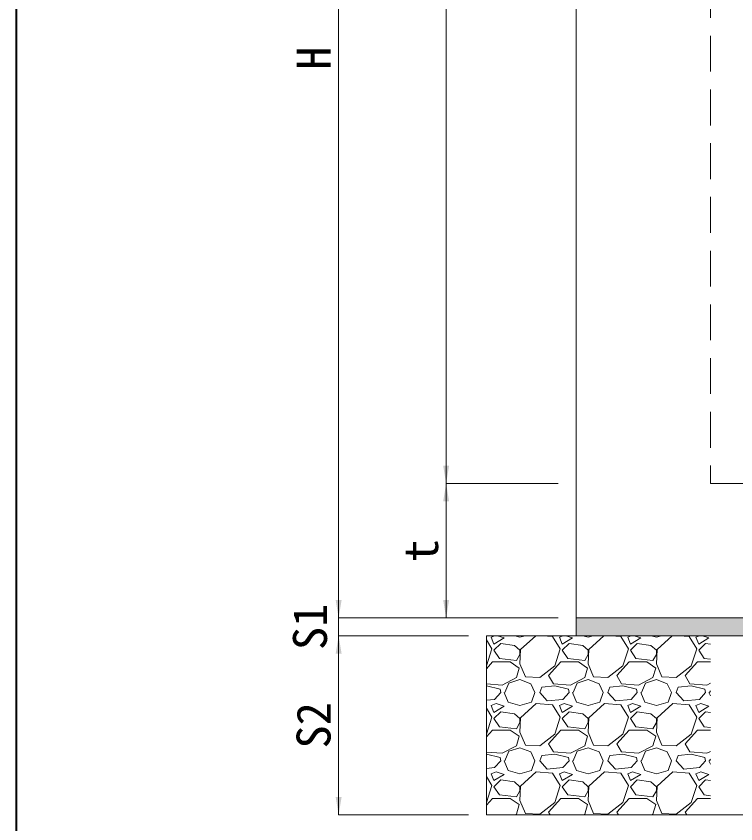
# Model space of a CAD drawing. Units: millimetres at full size; details may follow other scales. Extents: x 77366 to 106166, y -28085 to 6898.
# Drawn here: x 77766 to 78569, y -11069 to -10167 of the extents above; entities that cross this region are included whole.
import ezdxf
from ezdxf.enums import TextEntityAlignment as Align

# ---------------------------------------------------------------- set-up
doc = ezdxf.new("R2010")
doc.units = ezdxf.units.MM
doc.header["$LTSCALE"] = 50
doc.linetypes.add('USER2', pattern=[1.2, 0.8, -0.4])
doc.layers.add('モルタル', color=7, linetype='Continuous')
for name, color, linetype, lineweight in [('図枠', 7, 'Continuous', 5), ('基礎', 7, 'Continuous', 5), ('寸法線', 7, 'Continuous', 13), ('本体', 2, 'Continuous', 20)]:
    doc.layers.add(name, color=color, linetype=linetype, lineweight=lineweight)
doc.styles.add('ＭＳ ゴシック', font='')
doc.styles.get('ＭＳ ゴシック').set_extended_font_data('MS Gothic')

# ---------------------------------------------------------------- blocks, each defined once
blk = doc.blocks.new('filled_arrow')
at = {"color": 0, "linetype": 'Continuous', "lineweight": -2}
blk.add_solid([(7.5, 1.25), (0, 0), (7.5, -1.25)], dxfattribs=at)

msp = doc.modelspace()

# ---------------------------------------------------------------- hatches: boundary and pattern name
at = {"layer": 'モルタル'}
msp.add_hatch(color=256, dxfattribs=at).paths.add_polyline_path([(79290.8, -10859.22), (79290.8, -10839.22), (78390.8, -10839.22), (78390.8, -10859.22)])

# ---------------------------------------------------------------- linework, layer by layer
at = {"layer": '図枠', "lineweight": 40}
msp.add_line((77765.8, -8465.36), (77765.8, -14005.36), dxfattribs=at)
at = {"layer": '基礎', "color": 3, "lineweight": 20}
for p, q in [((78290.8, -10859.22), (79390.8, -10859.22)), ((78290.8, -10859.22), (78290.8, -11059.22)), ((78290.8, -11059.22), (79390.8, -11059.22))]:
    msp.add_line(p, q, dxfattribs=at)
at = {"layer": '基礎'}
for p, q in [((78300.11, -10859.22), (78296.15, -10860.92)), ((78310.62, -10861.69), (78303.24, -10859.22)), ((78322.37, -10859.22), (78328.15, -10860.92)), ((78328.15, -10860.92), (78333.93, -10859.22)), ((78345.8, -10859.22), (78328.91, -10874.64)), ((78364.73, -10860.16), (78353.47, -10859.22)), ((78376.31, -10859.22), (78372.35, -10860.92)), ((78386.82, -10861.69), (78379.44, -10859.22)), ((78398.57, -10859.22), (78404.35, -10860.92)), ((78404.35, -10860.92), (78410.13, -10859.22)), ((78422, -10859.22), (78405.11, -10874.64)), ((78440.93, -10860.16), (78429.67, -10859.22)), ((78452.51, -10859.22), (78448.55, -10860.92)), ((78463.02, -10861.69), (78455.64, -10859.22)), ((78474.77, -10859.22), (78480.55, -10860.92)), ((78480.55, -10860.92), (78486.33, -10859.22)), ((78498.2, -10859.22), (78481.31, -10874.64)), ((78517.13, -10860.16), (78505.87, -10859.22)), ((78528.71, -10859.22), (78524.75, -10860.92)), ((78539.22, -10861.69), (78531.84, -10859.22)), ((78296.91, -10873.88), (78290.8, -10863.88)), ((78296.15, -10860.92), (78299.19, -10868.54)), ((78299.19, -10868.54), (78310.62, -10861.69)), ((78306.81, -10867.78), (78299.19, -10875.4)), ((78322.05, -10870.07), (78306.81, -10867.78)), ((78373.11, -10873.88), (78364.73, -10860.16)), ((78372.35, -10860.92), (78375.39, -10868.54)), ((78375.39, -10868.54), (78386.82, -10861.69)), ((78383.01, -10867.78), (78375.39, -10875.4)), ((78398.25, -10870.07), (78383.01, -10867.78)), ((78449.31, -10873.88), (78440.93, -10860.16)), ((78448.55, -10860.92), (78451.59, -10868.54)), ((78451.59, -10868.54), (78463.02, -10861.69)), ((78459.21, -10867.78), (78451.59, -10875.4)), ((78474.45, -10870.07), (78459.21, -10867.78)), ((78525.51, -10873.88), (78517.13, -10860.16)), ((78524.75, -10860.92), (78527.79, -10868.54)), ((78527.79, -10868.54), (78539.22, -10861.69)), ((78535.41, -10867.78), (78527.79, -10875.4)), ((78540.8, -10868.59), (78535.41, -10867.78)), ((78290.81, -10892.93), (78296.91, -10873.88)), ((78299.19, -10875.4), (78305.29, -10884.55)), ((78328.15, -10875.4), (78322.05, -10870.07)), ((78328.91, -10874.64), (78328.15, -10890.64)), ((78328.15, -10879.97), (78328.15, -10875.4)), ((78367.01, -10892.93), (78373.11, -10873.88)), ((78375.39, -10875.4), (78381.49, -10884.55)), ((78404.35, -10875.4), (78398.25, -10870.07)), ((78405.11, -10874.64), (78404.35, -10890.64)), ((78404.35, -10879.97), (78404.35, -10875.4)), ((78443.21, -10892.93), (78449.31, -10873.88)), ((78451.59, -10875.4), (78457.69, -10884.55)), ((78480.55, -10875.4), (78474.45, -10870.07)), ((78481.31, -10874.64), (78480.55, -10890.64)), ((78480.55, -10879.97), (78480.55, -10875.4)), ((78519.41, -10892.93), (78525.51, -10873.88)), ((78527.79, -10875.4), (78533.89, -10884.55)), ((78305.29, -10884.55), (78324.34, -10886.83)), ((78324.34, -10886.83), (78328.15, -10879.97)), ((78381.49, -10884.55), (78400.54, -10886.83)), ((78400.54, -10886.83), (78404.35, -10879.97)), ((78457.69, -10884.55), (78476.74, -10886.83)), ((78476.74, -10886.83), (78480.55, -10879.97)), ((78533.89, -10884.55), (78540.8, -10885.37)), ((78290.8, -10895.99), (78297.67, -10888.36)), ((78290.8, -10892.94), (78290.81, -10892.93)), ((78297.67, -10888.36), (78317.48, -10888.36)), ((78317.48, -10888.36), (78327.39, -10895.21)), ((78327.39, -10895.21), (78324.34, -10905.88)), ((78328.15, -10890.64), (78334.25, -10905.12)), ((78350.25, -10905.88), (78367.01, -10892.93)), ((78360.15, -10903.6), (78373.87, -10888.36)), ((78373.87, -10888.36), (78393.68, -10888.36)), ((78393.68, -10888.36), (78403.59, -10895.21)), ((78403.59, -10895.21), (78400.54, -10905.88)), ((78404.35, -10890.64), (78410.45, -10905.12)), ((78426.45, -10905.88), (78443.21, -10892.93)), ((78436.35, -10903.6), (78450.07, -10888.36)), ((78450.07, -10888.36), (78469.88, -10888.36)), ((78469.88, -10888.36), (78479.79, -10895.21)), ((78479.79, -10895.21), (78476.74, -10905.88)), ((78480.55, -10890.64), (78486.65, -10905.12)), ((78502.65, -10905.88), (78519.41, -10892.93)), ((78512.55, -10903.6), (78526.27, -10888.36)), ((78526.27, -10888.36), (78540.8, -10888.36)), ((78365.49, -10912.74), (78360.15, -10903.6)), ((78441.69, -10912.74), (78436.35, -10903.6)), ((78517.89, -10912.74), (78512.55, -10903.6)), ((78308.34, -10914.26), (78290.8, -10912.86)), ((78324.34, -10905.88), (78308.34, -10914.26)), ((78311.39, -10922.65), (78315.96, -10911.98)), ((78315.96, -10911.98), (78328.15, -10908.17)), ((78328.15, -10908.17), (78340.34, -10912.74)), ((78334.25, -10905.12), (78350.25, -10905.88)), ((78340.34, -10912.74), (78344.91, -10922.65)), ((78384.54, -10914.26), (78365.49, -10912.74)), ((78400.54, -10905.88), (78384.54, -10914.26)), ((78387.59, -10922.65), (78392.16, -10911.98)), ((78392.16, -10911.98), (78404.35, -10908.17)), ((78404.35, -10908.17), (78416.54, -10912.74)), ((78410.45, -10905.12), (78426.45, -10905.88)), ((78416.54, -10912.74), (78421.11, -10922.65)), ((78460.74, -10914.26), (78441.69, -10912.74)), ((78476.74, -10905.88), (78460.74, -10914.26)), ((78463.79, -10922.65), (78468.36, -10911.98)), ((78468.36, -10911.98), (78480.55, -10908.17)), ((78480.55, -10908.17), (78492.74, -10912.74)), ((78486.65, -10905.12), (78502.65, -10905.88)), ((78492.74, -10912.74), (78497.31, -10922.65)), ((78536.94, -10914.26), (78517.89, -10912.74)), ((78540.8, -10912.24), (78536.94, -10914.26)), ((78290.81, -10915.03), (78290.8, -10915.03)), ((78306.05, -10918.84), (78290.81, -10915.03)), ((78306.81, -10922.65), (78306.05, -10918.84)), ((78350.25, -10922.65), (78352.53, -10916.55)), ((78367.01, -10915.03), (78352.53, -10916.55)), ((78382.25, -10918.84), (78367.01, -10915.03)), ((78383.01, -10922.65), (78382.25, -10918.84)), ((78426.45, -10922.65), (78428.73, -10916.55)), ((78443.21, -10915.03), (78428.73, -10916.55)), ((78458.45, -10918.84), (78443.21, -10915.03)), ((78459.21, -10922.65), (78458.45, -10918.84)), ((78502.65, -10922.65), (78504.93, -10916.55)), ((78519.41, -10915.03), (78504.93, -10916.55)), ((78534.65, -10918.84), (78519.41, -10915.03)), ((78535.41, -10922.65), (78534.65, -10918.84)), ((78539.99, -10922.65), (78540.8, -10920.75)), ((78299.96, -10930.27), (78290.8, -10931.06)), ((78306.81, -10922.65), (78299.96, -10930.27)), ((78310.62, -10922.65), (78315.2, -10933.31)), ((78341.1, -10933.31), (78344.91, -10922.65)), ((78358.63, -10931.79), (78350.25, -10922.65)), ((78376.16, -10930.27), (78358.63, -10931.79)), ((78383.01, -10922.65), (78376.16, -10930.27)), ((78386.82, -10922.65), (78391.4, -10933.31)), ((78417.3, -10933.31), (78421.11, -10922.65)), ((78434.83, -10931.79), (78426.45, -10922.65)), ((78452.36, -10930.27), (78434.83, -10931.79)), ((78459.21, -10922.65), (78452.36, -10930.27)), ((78463.02, -10922.65), (78467.6, -10933.31)), ((78493.5, -10933.31), (78497.31, -10922.65)), ((78511.03, -10931.79), (78502.65, -10922.65)), ((78528.56, -10930.27), (78511.03, -10931.79)), ((78535.41, -10922.65), (78528.56, -10930.27)), ((78539.22, -10922.65), (78540.8, -10926.32)), ((78296.91, -10950.08), (78290.8, -10940.08)), ((78301.48, -10934.84), (78296.15, -10937.12)), ((78296.15, -10937.12), (78299.19, -10944.74)), ((78299.19, -10944.74), (78310.62, -10937.89)), ((78310.62, -10937.89), (78301.48, -10934.84)), ((78315.2, -10933.31), (78328.15, -10937.12)), ((78328.15, -10937.12), (78341.1, -10933.31)), ((78346.44, -10934.84), (78328.91, -10950.84)), ((78364.73, -10936.36), (78346.44, -10934.84)), ((78373.11, -10950.08), (78364.73, -10936.36)), ((78377.68, -10934.84), (78372.35, -10937.12)), ((78372.35, -10937.12), (78375.39, -10944.74)), ((78375.39, -10944.74), (78386.82, -10937.89)), ((78386.82, -10937.89), (78377.68, -10934.84)), ((78391.4, -10933.31), (78404.35, -10937.12)), ((78404.35, -10937.12), (78417.3, -10933.31)), ((78422.64, -10934.84), (78405.11, -10950.84)), ((78440.93, -10936.36), (78422.64, -10934.84)), ((78449.31, -10950.08), (78440.93, -10936.36)), ((78453.88, -10934.84), (78448.55, -10937.12)), ((78448.55, -10937.12), (78451.59, -10944.74)), ((78451.59, -10944.74), (78463.02, -10937.89)), ((78463.02, -10937.89), (78453.88, -10934.84)), ((78467.6, -10933.31), (78480.55, -10937.12)), ((78480.55, -10937.12), (78493.5, -10933.31)), ((78498.84, -10934.84), (78481.31, -10950.84)), ((78517.13, -10936.36), (78498.84, -10934.84)), ((78525.51, -10950.08), (78517.13, -10936.36)), ((78530.08, -10934.84), (78524.75, -10937.12)), ((78524.75, -10937.12), (78527.79, -10944.74)), ((78527.79, -10944.74), (78539.22, -10937.89)), ((78539.22, -10937.89), (78530.08, -10934.84)), ((78306.81, -10943.98), (78299.19, -10951.6)), ((78322.05, -10946.27), (78306.81, -10943.98)), ((78328.15, -10951.6), (78322.05, -10946.27)), ((78383.01, -10943.98), (78375.39, -10951.6)), ((78398.25, -10946.27), (78383.01, -10943.98)), ((78404.35, -10951.6), (78398.25, -10946.27)), ((78459.21, -10943.98), (78451.59, -10951.6)), ((78474.45, -10946.27), (78459.21, -10943.98)), ((78480.55, -10951.6), (78474.45, -10946.27)), ((78535.41, -10943.98), (78527.79, -10951.6)), ((78540.8, -10944.79), (78535.41, -10943.98)), ((78290.81, -10969.13), (78296.91, -10950.08)), ((78299.19, -10951.6), (78305.29, -10960.75)), ((78324.34, -10963.03), (78328.15, -10956.17)), ((78328.91, -10950.84), (78328.15, -10966.84)), ((78328.15, -10956.17), (78328.15, -10951.6)), ((78367.01, -10969.13), (78373.11, -10950.08)), ((78375.39, -10951.6), (78381.49, -10960.75)), ((78400.54, -10963.03), (78404.35, -10956.17)), ((78405.11, -10950.84), (78404.35, -10966.84)), ((78404.35, -10956.17), (78404.35, -10951.6)), ((78443.21, -10969.13), (78449.31, -10950.08)), ((78451.59, -10951.6), (78457.69, -10960.75)), ((78476.74, -10963.03), (78480.55, -10956.17)), ((78481.31, -10950.84), (78480.55, -10966.84)), ((78480.55, -10956.17), (78480.55, -10951.6)), ((78519.41, -10969.13), (78525.51, -10950.08)), ((78527.79, -10951.6), (78533.89, -10960.75)), ((78290.8, -10972.19), (78297.67, -10964.56)), ((78297.67, -10964.56), (78317.48, -10964.56)), ((78305.29, -10960.75), (78324.34, -10963.03)), ((78317.48, -10964.56), (78327.39, -10971.41)), ((78328.15, -10966.84), (78334.25, -10981.32)), ((78360.15, -10979.8), (78373.87, -10964.56)), ((78373.87, -10964.56), (78393.68, -10964.56)), ((78381.49, -10960.75), (78400.54, -10963.03)), ((78393.68, -10964.56), (78403.59, -10971.41)), ((78404.35, -10966.84), (78410.45, -10981.32)), ((78436.35, -10979.8), (78450.07, -10964.56)), ((78450.07, -10964.56), (78469.88, -10964.56)), ((78457.69, -10960.75), (78476.74, -10963.03)), ((78469.88, -10964.56), (78479.79, -10971.41)), ((78480.55, -10966.84), (78486.65, -10981.32)), ((78512.55, -10979.8), (78526.27, -10964.56)), ((78526.27, -10964.56), (78540.8, -10964.56)), ((78533.89, -10960.75), (78540.8, -10961.57)), ((78290.8, -10969.14), (78290.81, -10969.13)), ((78327.39, -10971.41), (78324.34, -10982.08)), ((78350.25, -10982.08), (78367.01, -10969.13)), ((78403.59, -10971.41), (78400.54, -10982.08)), ((78426.45, -10982.08), (78443.21, -10969.13)), ((78479.79, -10971.41), (78476.74, -10982.08)), ((78502.65, -10982.08), (78519.41, -10969.13)), ((78324.34, -10982.08), (78308.34, -10990.46)), ((78315.96, -10988.18), (78328.15, -10984.37)), ((78328.15, -10984.37), (78340.34, -10988.94)), ((78334.25, -10981.32), (78350.25, -10982.08)), ((78365.49, -10988.94), (78360.15, -10979.8)), ((78400.54, -10982.08), (78384.54, -10990.46)), ((78392.16, -10988.18), (78404.35, -10984.37)), ((78404.35, -10984.37), (78416.54, -10988.94)), ((78410.45, -10981.32), (78426.45, -10982.08)), ((78441.69, -10988.94), (78436.35, -10979.8)), ((78476.74, -10982.08), (78460.74, -10990.46)), ((78468.36, -10988.18), (78480.55, -10984.37)), ((78480.55, -10984.37), (78492.74, -10988.94)), ((78486.65, -10981.32), (78502.65, -10982.08)), ((78517.89, -10988.94), (78512.55, -10979.8)), ((78308.34, -10990.46), (78290.8, -10989.06)), ((78290.81, -10991.23), (78290.8, -10991.23)), ((78306.05, -10995.04), (78290.81, -10991.23)), ((78311.39, -10998.85), (78315.96, -10988.18)), ((78340.34, -10988.94), (78344.91, -10998.85)), ((78350.25, -10998.85), (78352.53, -10992.75)), ((78367.01, -10991.23), (78352.53, -10992.75)), ((78384.54, -10990.46), (78365.49, -10988.94)), ((78382.25, -10995.04), (78367.01, -10991.23)), ((78387.59, -10998.85), (78392.16, -10988.18)), ((78416.54, -10988.94), (78421.11, -10998.85)), ((78426.45, -10998.85), (78428.73, -10992.75)), ((78443.21, -10991.23), (78428.73, -10992.75)), ((78460.74, -10990.46), (78441.69, -10988.94)), ((78458.45, -10995.04), (78443.21, -10991.23)), ((78463.79, -10998.85), (78468.36, -10988.18)), ((78492.74, -10988.94), (78497.31, -10998.85)), ((78502.65, -10998.85), (78504.93, -10992.75)), ((78519.41, -10991.23), (78504.93, -10992.75)), ((78536.94, -10990.46), (78517.89, -10988.94)), ((78534.65, -10995.04), (78519.41, -10991.23)), ((78540.8, -10988.44), (78536.94, -10990.46)), ((78306.81, -10998.85), (78299.96, -11006.47)), ((78306.81, -10998.85), (78306.05, -10995.04)), ((78310.62, -10998.85), (78315.2, -11009.51)), ((78341.1, -11009.51), (78344.91, -10998.85)), ((78358.63, -11007.99), (78350.25, -10998.85)), ((78383.01, -10998.85), (78376.16, -11006.47)), ((78383.01, -10998.85), (78382.25, -10995.04)), ((78386.82, -10998.85), (78391.4, -11009.51)), ((78417.3, -11009.51), (78421.11, -10998.85)), ((78434.83, -11007.99), (78426.45, -10998.85)), ((78459.21, -10998.85), (78452.36, -11006.47)), ((78459.21, -10998.85), (78458.45, -10995.04)), ((78463.02, -10998.85), (78467.6, -11009.51)), ((78493.5, -11009.51), (78497.31, -10998.85)), ((78511.03, -11007.99), (78502.65, -10998.85)), ((78535.41, -10998.85), (78528.56, -11006.47)), ((78535.41, -10998.85), (78534.65, -10995.04)), ((78539.22, -10998.85), (78540.8, -11002.52)), ((78539.99, -10998.85), (78540.8, -10996.95)), ((78299.96, -11006.47), (78290.8, -11007.26)), ((78301.48, -11011.04), (78296.15, -11013.32)), ((78310.62, -11014.09), (78301.48, -11011.04)), ((78315.2, -11009.51), (78328.15, -11013.32)), ((78328.15, -11013.32), (78341.1, -11009.51)), ((78346.44, -11011.04), (78328.91, -11027.04)), ((78364.73, -11012.56), (78346.44, -11011.04)), ((78376.16, -11006.47), (78358.63, -11007.99)), ((78373.11, -11026.28), (78364.73, -11012.56)), ((78377.68, -11011.04), (78372.35, -11013.32)), ((78386.82, -11014.09), (78377.68, -11011.04)), ((78391.4, -11009.51), (78404.35, -11013.32)), ((78404.35, -11013.32), (78417.3, -11009.51)), ((78422.64, -11011.04), (78405.11, -11027.04)), ((78440.93, -11012.56), (78422.64, -11011.04)), ((78452.36, -11006.47), (78434.83, -11007.99)), ((78449.31, -11026.28), (78440.93, -11012.56)), ((78453.88, -11011.04), (78448.55, -11013.32)), ((78463.02, -11014.09), (78453.88, -11011.04)), ((78467.6, -11009.51), (78480.55, -11013.32)), ((78480.55, -11013.32), (78493.5, -11009.51)), ((78498.84, -11011.04), (78481.31, -11027.04)), ((78517.13, -11012.56), (78498.84, -11011.04)), ((78528.56, -11006.47), (78511.03, -11007.99)), ((78525.51, -11026.28), (78517.13, -11012.56)), ((78530.08, -11011.04), (78524.75, -11013.32)), ((78539.22, -11014.09), (78530.08, -11011.04)), ((78296.91, -11026.28), (78290.8, -11016.28)), ((78296.15, -11013.32), (78299.19, -11020.94)), ((78299.19, -11020.94), (78310.62, -11014.09)), ((78306.81, -11020.18), (78299.19, -11027.8)), ((78322.05, -11022.47), (78306.81, -11020.18)), ((78372.35, -11013.32), (78375.39, -11020.94)), ((78375.39, -11020.94), (78386.82, -11014.09)), ((78383.01, -11020.18), (78375.39, -11027.8)), ((78398.25, -11022.47), (78383.01, -11020.18)), ((78448.55, -11013.32), (78451.59, -11020.94)), ((78451.59, -11020.94), (78463.02, -11014.09)), ((78459.21, -11020.18), (78451.59, -11027.8)), ((78474.45, -11022.47), (78459.21, -11020.18)), ((78524.75, -11013.32), (78527.79, -11020.94)), ((78527.79, -11020.94), (78539.22, -11014.09)), ((78535.41, -11020.18), (78527.79, -11027.8)), ((78540.8, -11020.99), (78535.41, -11020.18)), ((78290.81, -11045.33), (78296.91, -11026.28)), ((78299.19, -11027.8), (78305.29, -11036.95)), ((78328.15, -11027.8), (78322.05, -11022.47)), ((78328.91, -11027.04), (78328.15, -11043.04)), ((78328.15, -11032.37), (78328.15, -11027.8)), ((78367.01, -11045.33), (78373.11, -11026.28)), ((78375.39, -11027.8), (78381.49, -11036.95)), ((78404.35, -11027.8), (78398.25, -11022.47)), ((78405.11, -11027.04), (78404.35, -11043.04)), ((78404.35, -11032.37), (78404.35, -11027.8)), ((78443.21, -11045.33), (78449.31, -11026.28)), ((78451.59, -11027.8), (78457.69, -11036.95)), ((78480.55, -11027.8), (78474.45, -11022.47)), ((78481.31, -11027.04), (78480.55, -11043.04)), ((78480.55, -11032.37), (78480.55, -11027.8)), ((78519.41, -11045.33), (78525.51, -11026.28)), ((78527.79, -11027.8), (78533.89, -11036.95)), ((78305.29, -11036.95), (78324.34, -11039.23)), ((78324.34, -11039.23), (78328.15, -11032.37)), ((78381.49, -11036.95), (78400.54, -11039.23)), ((78400.54, -11039.23), (78404.35, -11032.37)), ((78457.69, -11036.95), (78476.74, -11039.23)), ((78476.74, -11039.23), (78480.55, -11032.37)), ((78533.89, -11036.95), (78540.8, -11037.77)), ((78290.8, -11048.39), (78297.67, -11040.76)), ((78290.8, -11045.34), (78290.81, -11045.33)), ((78297.67, -11040.76), (78317.48, -11040.76)), ((78317.48, -11040.76), (78327.39, -11047.61)), ((78327.39, -11047.61), (78324.34, -11058.28)), ((78328.15, -11043.04), (78334.25, -11057.52)), ((78350.25, -11058.28), (78367.01, -11045.33)), ((78360.15, -11056), (78373.87, -11040.76)), ((78373.87, -11040.76), (78393.68, -11040.76)), ((78393.68, -11040.76), (78403.59, -11047.61)), ((78403.59, -11047.61), (78400.54, -11058.28)), ((78404.35, -11043.04), (78410.45, -11057.52)), ((78426.45, -11058.28), (78443.21, -11045.33)), ((78436.35, -11056), (78450.07, -11040.76)), ((78450.07, -11040.76), (78469.88, -11040.76)), ((78469.88, -11040.76), (78479.79, -11047.61)), ((78479.79, -11047.61), (78476.74, -11058.28)), ((78480.55, -11043.04), (78486.65, -11057.52)), ((78502.65, -11058.28), (78519.41, -11045.33)), ((78512.55, -11056), (78526.27, -11040.76)), ((78526.27, -11040.76), (78540.8, -11040.76)), ((78334.25, -11057.52), (78350.25, -11058.28)), ((78362.04, -11059.22), (78360.15, -11056)), ((78410.45, -11057.52), (78426.45, -11058.28)), ((78438.24, -11059.22), (78436.35, -11056)), ((78486.65, -11057.52), (78502.65, -11058.28)), ((78514.44, -11059.22), (78512.55, -11056)), ((78324.34, -11058.28), (78322.54, -11059.22)), ((78400.54, -11058.28), (78398.74, -11059.22)), ((78476.74, -11058.28), (78474.94, -11059.22))]:
    msp.add_line(p, q, dxfattribs=at)
at = {"layer": '寸法線'}
for p, q in [((78125.8, -10839.22), (78125.8, -9589.22)), ((78245.8, -9589.22), (78245.8, -10689.22)), ((78370.8, -10689.22), (78245.8, -10689.22)), ((78245.8, -10689.22), (78245.8, -10839.22)), ((78370.8, -10689.22), (78245.8, -10689.22)), ((78125.8, -10799.22), (78125.8, -10899.22)), ((78370.8, -10839.22), (78125.8, -10839.22)), ((78370.8, -10839.22), (78125.8, -10839.22)), ((78370.8, -10839.22), (78245.8, -10839.22)), ((78270.8, -10859.22), (78125.8, -10859.22)), ((78125.8, -10859.22), (78125.8, -11059.22)), ((78270.8, -10859.22), (78125.8, -10859.22)), ((78270.8, -11059.22), (78125.8, -11059.22))]:
    msp.add_line(p, q, dxfattribs=at)
at = {"layer": '本体'}
for p, q in [((78390.8, -9595.22), (78390.8, -10839.22)), ((78390.8, -10839.22), (79290.8, -10839.22)), ((78390.8, -10839.22), (78390.8, -10859.22)), ((78390.8, -10859.22), (79290.8, -10859.22))]:
    msp.add_line(p, q, dxfattribs=at)
at = {"layer": '本体', "linetype": 'USER2', "lineweight": 9}
for p, q in [((78540.8, -9589.22), (78540.8, -10689.22)), ((78540.8, -10689.22), (79140.8, -10689.22))]:
    msp.add_line(p, q, dxfattribs=at)

# ---------------------------------------------------------------- block references
at = {"layer": '寸法線', "xscale": 2.67, "yscale": 2.67}
for p, rotation in [((78245.8, -10689.22), 90), ((78245.8, -10689.22), 270), ((78125.8, -10839.22), 90), ((78125.8, -10839.22), 90), ((78245.8, -10839.22), 90), ((78125.8, -10859.22), 270), ((78125.8, -10859.22), 270), ((78125.8, -11059.22), 90)]:
    msp.add_blockref('filled_arrow', p, dxfattribs=dict(at, rotation=rotation))

# ---------------------------------------------------------------- texts
at = {"layer": '寸法線', "style": 'ＭＳ ゴシック'}
for s, p in [('H', (78097.8, -10214.22)), ('t', (78217.8, -10764.22)), ('S1', (78093.8, -10849.22)), ('S2', (78097.8, -10959.22))]:
    msp.add_text(s, height=37.98, rotation=90, dxfattribs=at).set_placement(p, align=Align.MIDDLE_CENTER)

doc.saveas('drawing.dxf')
